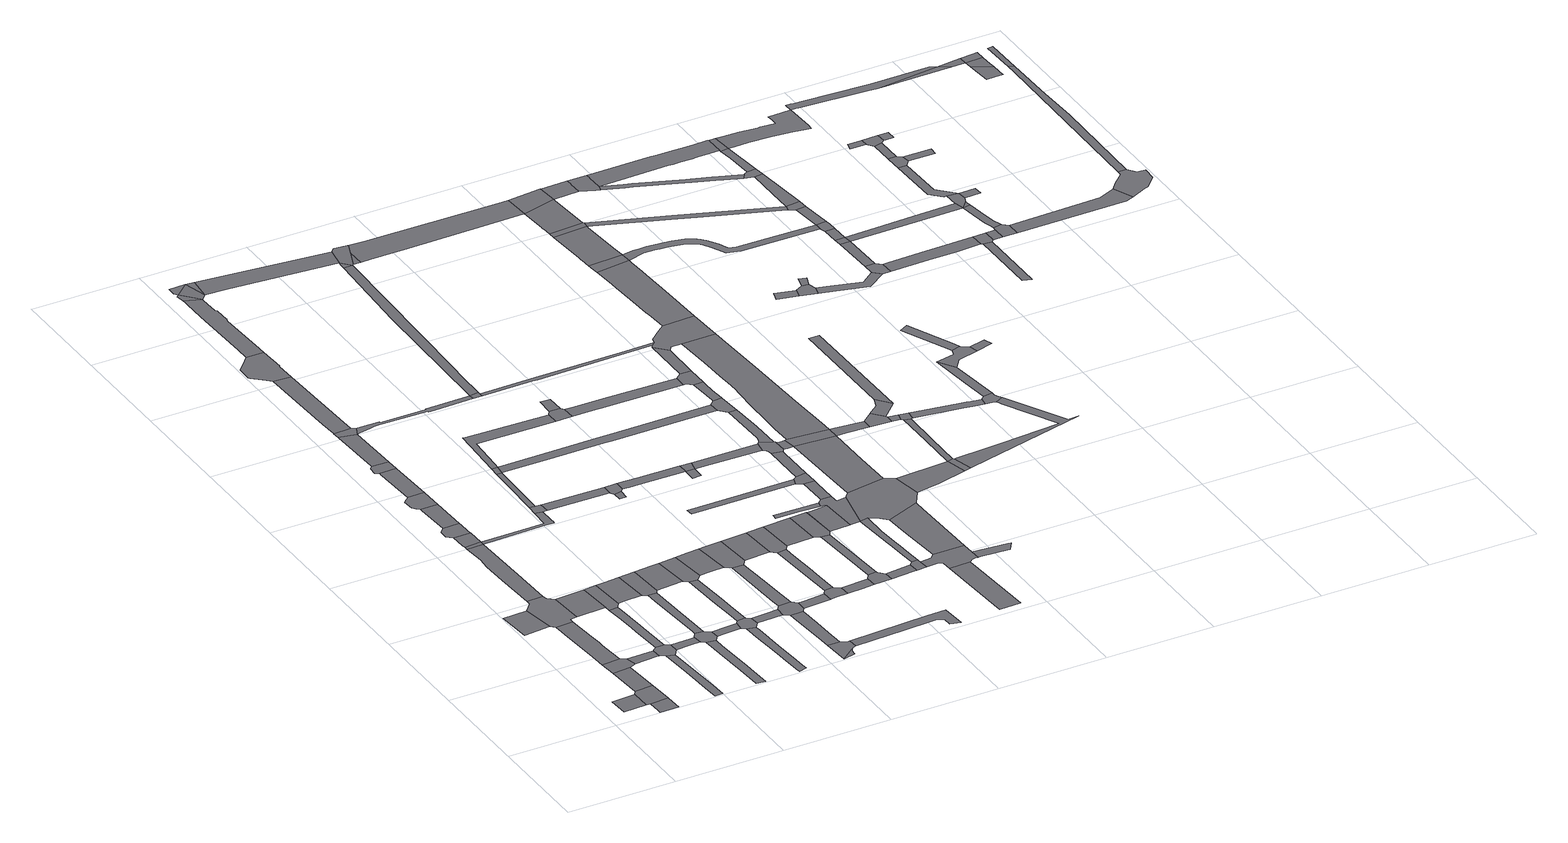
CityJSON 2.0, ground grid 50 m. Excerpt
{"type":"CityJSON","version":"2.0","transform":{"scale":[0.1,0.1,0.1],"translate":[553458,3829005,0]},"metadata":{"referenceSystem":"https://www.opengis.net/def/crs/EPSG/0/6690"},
"CityObjects":{
"road1":{"type":"Road","attributes":{"RoadStructureAttribute.sectionType":"1"},"geometry":[{"type":"MultiSurface","lod":"1","boundaries":[[[0,1,2,3]]]}]},
"road2":{"type":"Road","attributes":{"RoadStructureAttribute.sectionType":"1"},"geometry":[{"type":"MultiSurface","lod":"1","boundaries":[[[4,5,6,7,8]]]}]},
"road3":{"type":"Road","geometry":[{"type":"MultiSurface","lod":"1","boundaries":[[[9,10,11,0,3,8,7]]]}]},
"road4":{"type":"Road","attributes":{"RoadStructureAttribute.sectionType":"1"},"geometry":[{"type":"MultiSurface","lod":"1","boundaries":[[[12,13,11,10]]]}]},
"road5":{"type":"Road","attributes":{"RoadStructureAttribute.sectionType":"1"},"geometry":[{"type":"MultiSurface","lod":"1","boundaries":[[[14,15,16,17]]]}]},
"road6":{"type":"Road","geometry":[{"type":"MultiSurface","lod":"1","boundaries":[[[18,19,13,12,20,21]]]}]},
"road7":{"type":"Road","attributes":{"RoadStructureAttribute.sectionType":"1"},"geometry":[{"type":"MultiSurface","lod":"1","boundaries":[[[22,23,24,25,26,27,28,29,30,31,19,18]]]}]},
"road8":{"type":"Road","geometry":[{"type":"MultiSurface","lod":"1","boundaries":[[[32,33,34,35,14,17,27,26,36,37,38]]]}]},
"road9":{"type":"Road","attributes":{"RoadStructureAttribute.sectionType":"1"},"geometry":[{"type":"MultiSurface","lod":"1","boundaries":[[[39,21,20,40,41]]]}]},
"road10":{"type":"Road","attributes":{"RoadStructureAttribute.sectionType":"1"},"geometry":[{"type":"MultiSurface","lod":"1","boundaries":[[[42,43,44,45,46,47,48,49]]]}]},
"road11":{"type":"Road","attributes":{"RoadStructureAttribute.sectionType":"1"},"geometry":[{"type":"MultiSurface","lod":"1","boundaries":[[[50,51,52,53,54,55,34,33]]]}]},
"road12":{"type":"Road","geometry":[{"type":"MultiSurface","lod":"1","boundaries":[[[56,57,39,41,58,42,49,59,60]]]}]},
"road13":{"type":"Road","attributes":{"RoadStructureAttribute.sectionType":"1"},"geometry":[{"type":"MultiSurface","lod":"1","boundaries":[[[61,38,37,62]]]}]},
"road14":{"type":"Road","geometry":[{"type":"MultiSurface","lod":"1","boundaries":[[[63,64,65,52,51]]]}]},
"road15":{"type":"Road","attributes":{"RoadStructureAttribute.sectionType":"1"},"geometry":[{"type":"MultiSurface","lod":"1","boundaries":[[[66,67,68,69,70,71,72,73,74,57,56]]]}]},
"road16":{"type":"Road","attributes":{"RoadStructureAttribute.sectionType":"1"},"geometry":[{"type":"MultiSurface","lod":"1","boundaries":[[[75,76,77,78,79,64,63,80]]]}]},
"road17":{"type":"Road","geometry":[{"type":"MultiSurface","lod":"1","boundaries":[[[81,82,83,84,85,86,87,88,77,76,75]]]}]},
"road18":{"type":"Road","attributes":{"RoadStructureAttribute.sectionType":"1"},"geometry":[{"type":"MultiSurface","lod":"1","boundaries":[[[89,90,60,59,91,92]]]}]},
"road19":{"type":"Road","attributes":{"RoadStructureAttribute.sectionType":"1"},"geometry":[{"type":"MultiSurface","lod":"1","boundaries":[[[93,94,95,84,83]]]}]},
"road20":{"type":"Road","geometry":[{"type":"MultiSurface","lod":"1","boundaries":[[[96,61,62,71,70,97]]]}]},
"road21":{"type":"Road","geometry":[{"type":"MultiSurface","lod":"1","boundaries":[[[98,99,100,101,102,103,104,94,93]]]}]},
"road22":{"type":"Road","attributes":{"RoadStructureAttribute.sectionType":"1"},"geometry":[{"type":"MultiSurface","lod":"1","boundaries":[[[105,106,107,108,109,110,111,112,113,114]]]}]},
"road23":{"type":"Road","attributes":{"RoadStructureAttribute.sectionType":"1"},"geometry":[{"type":"MultiSurface","lod":"1","boundaries":[[[115,116,117,118,119,99,98]]]}]},
"road24":{"type":"Road","geometry":[{"type":"MultiSurface","lod":"1","boundaries":[[[120,89,92,105,114,121,122,123]]]}]},
"road25":{"type":"Road","attributes":{"RoadStructureAttribute.sectionType":"1"},"geometry":[{"type":"MultiSurface","lod":"1","boundaries":[[[124,125,96,97,126,127]]]}]},
"road26":{"type":"Road","geometry":[{"type":"MultiSurface","lod":"1","boundaries":[[[128,129,130,131,132,116,115,133]]]}]},
"road27":{"type":"Road","attributes":{"RoadStructureAttribute.sectionType":"1"},"geometry":[{"type":"MultiSurface","lod":"1","boundaries":[[[134,135,136,137,138,139,140,120,123]]]}]},
"road28":{"type":"Road","attributes":{"RoadStructureAttribute.sectionType":"1"},"geometry":[{"type":"MultiSurface","lod":"1","boundaries":[[[141,142,143,144,145,63,51,146,147,148,149,150,151,152]]]}]},
"road29":{"type":"Road","attributes":{"RoadStructureAttribute.sectionType":"1"},"geometry":[{"type":"MultiSurface","lod":"1","boundaries":[[[153,154,155,128,133,156]]]}]},
"road30":{"type":"Road","attributes":{"RoadStructureAttribute.sectionType":"1"},"geometry":[{"type":"MultiSurface","lod":"1","boundaries":[[[157,158,122,121,159,160]]]}]},
"road31":{"type":"Road","geometry":[{"type":"MultiSurface","lod":"1","boundaries":[[[161,124,127,137,136,162]]]}]},
"road32":{"type":"Road","geometry":[{"type":"MultiSurface","lod":"1","boundaries":[[[163,164,153,156,165]]]}]},
"road33":{"type":"Road","attributes":{"RoadStructureAttribute.sectionType":"1"},"geometry":[{"type":"MultiSurface","lod":"1","boundaries":[[[166,167,168,169,170,171,172,173,174,175,176,177]]]}]},
"road34":{"type":"Road","attributes":{"RoadStructureAttribute.sectionType":"1"},"geometry":[{"type":"MultiSurface","lod":"1","boundaries":[[[178,179,180,164,163,181,182]]]}]},
"road35":{"type":"Road","geometry":[{"type":"MultiSurface","lod":"1","boundaries":[[[183,184,157,160,166,177,185,186]]]}]},
"road36":{"type":"Road","attributes":{"RoadStructureAttribute.sectionType":"1"},"geometry":[{"type":"MultiSurface","lod":"1","boundaries":[[[187,188,161,162,189,190]]]}]},
"road37":{"type":"Road","geometry":[{"type":"MultiSurface","lod":"1","boundaries":[[[191,192,193,194,195,196,197,178,182,198,199,200]]]}]},
"road38":{"type":"Road","attributes":{"RoadStructureAttribute.sectionType":"1"},"geometry":[{"type":"MultiSurface","lod":"1","boundaries":[[[201,202,203,184,183,204,205,206]]]}]},
"road39":{"type":"Road","geometry":[{"type":"MultiSurface","lod":"1","boundaries":[[[207,208,209,141,152,210,211,212,213,214]]]}]},
"road40":{"type":"Road","attributes":{"RoadStructureAttribute.sectionType":"1"},"geometry":[{"type":"MultiSurface","lod":"1","boundaries":[[[215,216,217,218,207,214,219,220]]]}]},
"road41":{"type":"Road","attributes":{"RoadStructureAttribute.sectionType":"1"},"geometry":[{"type":"MultiSurface","lod":"1","boundaries":[[[221,222,186,185,223,224]]]}]},
"road42":{"type":"Road","geometry":[{"type":"MultiSurface","lod":"1","boundaries":[[[225,226,187,190,201,206,227]]]}]},
"road43":{"type":"Road","attributes":{"RoadStructureAttribute.sectionType":"1"},"geometry":[{"type":"MultiSurface","lod":"1","boundaries":[[[228,229,230,231]]]}]},
"road44":{"type":"Road","geometry":[{"type":"MultiSurface","lod":"1","boundaries":[[[232,233,234,231,230,235,236,237]]]}]},
"road45":{"type":"Road","geometry":[{"type":"MultiSurface","lod":"1","boundaries":[[[238,215,220,239]]]}]},
"road46":{"type":"Road","attributes":{"RoadStructureAttribute.sectionType":"1"},"geometry":[{"type":"MultiSurface","lod":"1","boundaries":[[[240,241,242,243,234,233,244,245,246]]]}]},
"road47":{"type":"Road","attributes":{"RoadStructureAttribute.sectionType":"1"},"geometry":[{"type":"MultiSurface","lod":"1","boundaries":[[[247,248,249,250,251,252,191,200,253,254,255,256,257,258,259,260,261]]]}]},
"road48":{"type":"Road","geometry":[{"type":"MultiSurface","lod":"1","boundaries":[[[262,221,224,240,246,263,264,265]]]}]},
"road49":{"type":"Road","attributes":{"RoadStructureAttribute.sectionType":"1"},"geometry":[{"type":"MultiSurface","lod":"1","boundaries":[[[266,267,225,227,268,269]]]}]},
"road50":{"type":"Road","attributes":{"RoadStructureAttribute.sectionType":"1"},"geometry":[{"type":"MultiSurface","lod":"1","boundaries":[[[270,212,211,271,272]]]}]},
"road51":{"type":"Road","attributes":{"RoadStructureAttribute.sectionType":"1"},"geometry":[{"type":"MultiSurface","lod":"1","boundaries":[[[273,274,275,276,277,278,165,156,279,280,281,282,283,284,285,286,287,288,289]]]}]},
"road52":{"type":"Road","geometry":[{"type":"MultiSurface","lod":"1","boundaries":[[[290,291,292,247,261]]]}]},
"road53":{"type":"Road","attributes":{"RoadStructureAttribute.sectionType":"1"},"geometry":[{"type":"MultiSurface","lod":"1","boundaries":[[[293,294,295,262,265,296,297,298]]]}]},
"road54":{"type":"Road","geometry":[{"type":"MultiSurface","lod":"1","boundaries":[[[299,300,301,290]]]}]},
"road55":{"type":"Road","attributes":{"RoadStructureAttribute.sectionType":"1"},"geometry":[{"type":"MultiSurface","lod":"1","boundaries":[[[299,290,261,302]]]}]},
"road56":{"type":"Road","attributes":{"RoadStructureAttribute.sectionType":"1"},"geometry":[{"type":"MultiSurface","lod":"1","boundaries":[[[299,302,303]]]}]},
"road57":{"type":"Road","geometry":[{"type":"MultiSurface","lod":"1","boundaries":[[[304,305,266,269,293,298,306,307]]]}]},
"road58":{"type":"Road","attributes":{"RoadStructureAttribute.sectionType":"1"},"geometry":[{"type":"MultiSurface","lod":"1","boundaries":[[[308,309,264,263,310]]]}]},
"road59":{"type":"Road","geometry":[{"type":"MultiSurface","lod":"1","boundaries":[[[311,312,313,314]]]}]},
"road60":{"type":"Road","attributes":{"RoadStructureAttribute.sectionType":"1"},"geometry":[{"type":"MultiSurface","lod":"1","boundaries":[[[315,316,317,238,239,318,319,320,321,322]]]}]},
"road61":{"type":"Road","geometry":[{"type":"MultiSurface","lod":"1","boundaries":[[[272,271,314,313,323,324]]]}]},
"road62":{"type":"Road","attributes":{"RoadStructureAttribute.sectionType":"1"},"geometry":[{"type":"MultiSurface","lod":"1","boundaries":[[[325,326,327,328,329,330,331,332,333,334,237,236]]]}]},
"road63":{"type":"Road","geometry":[{"type":"MultiSurface","lod":"1","boundaries":[[[335,336,308,310,337,338,339]]]}]},
"road64":{"type":"Road","attributes":{"RoadStructureAttribute.sectionType":"1"},"geometry":[{"type":"MultiSurface","lod":"1","boundaries":[[[340,341,304,307,342]]]}]},
"road65":{"type":"Road","attributes":{"RoadStructureAttribute.sectionType":"1"},"geometry":[{"type":"MultiSurface","lod":"1","boundaries":[[[343,344,345,346,347,348,349,336,335]]]}]},
"road66":{"type":"Road","geometry":[{"type":"MultiSurface","lod":"1","boundaries":[[[350,289,288,351,352]]]}]},
"road67":{"type":"Road","geometry":[{"type":"MultiSurface","lod":"1","boundaries":[[[353,354,340,342,347,346,355]]]}]},
"road68":{"type":"Road","attributes":{"RoadStructureAttribute.sectionType":"1"},"geometry":[{"type":"MultiSurface","lod":"1","boundaries":[[[356,357,339,338,358,359]]]}]},
"road69":{"type":"Road","attributes":{"RoadStructureAttribute.sectionType":"1"},"geometry":[{"type":"MultiSurface","lod":"1","boundaries":[[[360,361,324,323,362,363,364,365]]]}]},
"road70":{"type":"Road","attributes":{"RoadStructureAttribute.sectionType":"1"},"geometry":[{"type":"MultiSurface","lod":"1","boundaries":[[[303,302,366,367,368,369]]]}]},
"road71":{"type":"Road","attributes":{"RoadStructureAttribute.sectionType":"1"},"geometry":[{"type":"MultiSurface","lod":"1","boundaries":[[[370,353,355,371]]]}]},
"road72":{"type":"Road","geometry":[{"type":"MultiSurface","lod":"1","boundaries":[[[372,373,374,356,359,375,376]]]}]},
"road73":{"type":"Road","attributes":{"RoadStructureAttribute.sectionType":"1"},"geometry":[{"type":"MultiSurface","lod":"1","boundaries":[[[377,378,379,380,381,239,220,382,383,384,385,386,387,388]]]}]},
"road74":{"type":"Road","geometry":[{"type":"MultiSurface","lod":"1","boundaries":[[[389,322,321,390,391,392]]]}]},
"road75":{"type":"Road","geometry":[{"type":"MultiSurface","lod":"1","boundaries":[[[393,394,389,392]]]}]},
"road76":{"type":"Road","attributes":{"RoadStructureAttribute.sectionType":"1"},"geometry":[{"type":"MultiSurface","lod":"1","boundaries":[[[395,396,397,398,374,373,399,400,401]]]}]},
"road77":{"type":"Road","attributes":{"RoadStructureAttribute.sectionType":"1"},"geometry":[{"type":"MultiSurface","lod":"1","boundaries":[[[402,403,404,289,350,405,406,407]]]}]},
"road78":{"type":"Road","geometry":[{"type":"MultiSurface","lod":"1","boundaries":[[[408,409,410,364]]]}]},
"road79":{"type":"Road","attributes":{"RoadStructureAttribute.sectionType":"1"},"geometry":[{"type":"MultiSurface","lod":"1","boundaries":[[[411,412,413,414,415]]]}]},
"road80":{"type":"Road","geometry":[{"type":"MultiSurface","lod":"1","boundaries":[[[365,364,410,416]]]}]},
"road81":{"type":"Road","attributes":{"RoadStructureAttribute.sectionType":"1"},"geometry":[{"type":"MultiSurface","lod":"1","boundaries":[[[417,418,419,376,375,420,421,422]]]}]},
"road82":{"type":"Road","geometry":[{"type":"MultiSurface","lod":"1","boundaries":[[[423,370,371,395,401,424]]]}]},
"road83":{"type":"Road","attributes":{"RoadStructureAttribute.sectionType":"1"},"geometry":[{"type":"MultiSurface","lod":"1","boundaries":[[[425,423,424]]]}]},
"road84":{"type":"Road","attributes":{"RoadStructureAttribute.sectionType":"1"},"geometry":[{"type":"MultiSurface","lod":"1","boundaries":[[[426,427,428,429,430]]]}]},
"road85":{"type":"Road","geometry":[{"type":"MultiSurface","lod":"1","boundaries":[[[431,432,433,418,417,422,434,435,436]]]}]},
"road86":{"type":"Road","attributes":{"RoadStructureAttribute.sectionType":"1"},"geometry":[{"type":"MultiSurface","lod":"1","boundaries":[[[437,438,439,425,424,440]]]}]},
"road87":{"type":"Road","attributes":{"RoadStructureAttribute.sectionType":"1"},"geometry":[{"type":"MultiSurface","lod":"1","boundaries":[[[441,442,443,444,445,446,447,448,449,450,451,432,431]]]}]},
"road88":{"type":"Road","attributes":{"RoadStructureAttribute.sectionType":"1"},"geometry":[{"type":"MultiSurface","lod":"1","boundaries":[[[368,452,402,407]]]}]},
"road89":{"type":"Road","attributes":{"RoadStructureAttribute.sectionType":"1"},"geometry":[{"type":"MultiSurface","lod":"1","boundaries":[[[416,410,453,454,455,456]]]}]},
"road90":{"type":"Road","attributes":{"function":"3","RoadStructureAttribute.sectionType":"1"},"geometry":[{"type":"MultiSurface","lod":"1","boundaries":[[[457,458,459,460]]]}]},
"road91":{"type":"Road","geometry":[{"type":"MultiSurface","lod":"1","boundaries":[[[461,462,463,464,465,430,429,466,437,440,467,447,468]]]}]},
"road92":{"type":"Road","attributes":{"RoadStructureAttribute.sectionType":"1"},"geometry":[{"type":"MultiSurface","lod":"1","boundaries":[[[469,470,352,351,471,472,473,474,475,476]]]}]},
"road93":{"type":"Road","geometry":[{"type":"MultiSurface","lod":"1","boundaries":[[[477,478,479,369,368,407,480,481,482]]]}]},
"road94":{"type":"Road","attributes":{"RoadStructureAttribute.sectionType":"1"},"geometry":[{"type":"MultiSurface","lod":"1","boundaries":[[[483,484,485,391,390,486,487,488,489,490]]]}]},
"road95":{"type":"Road","attributes":{"RoadStructureAttribute.sectionType":"1"},"geometry":[{"type":"MultiSurface","lod":"1","boundaries":[[[481,480,491]]]}]},
"road96":{"type":"Road","geometry":[{"type":"MultiSurface","lod":"1","boundaries":[[[492,493,494,436,435,434,495,496,460,459,497,498,499,500]]]}]},
"road97":{"type":"Road","attributes":{"RoadStructureAttribute.sectionType":"1"},"geometry":[{"type":"MultiSurface","lod":"1","boundaries":[[[501,502,503,504,464,463]]]}]},
"road98":{"type":"Road","attributes":{"RoadStructureAttribute.sectionType":"1"},"geometry":[{"type":"MultiSurface","lod":"1","boundaries":[[[477,482,505,506,507]]]}]},
"road99":{"type":"Road","geometry":[{"type":"MultiSurface","lod":"1","boundaries":[[[508,509,510,415,414,503,502]]]}]},
"road100":{"type":"Road","attributes":{"RoadStructureAttribute.sectionType":"1"},"geometry":[{"type":"MultiSurface","lod":"1","boundaries":[[[511,512,510,509,513,514,515]]]}]},
"road101":{"type":"Road","attributes":{"function":"3","RoadStructureAttribute.sectionType":"1"},"geometry":[{"type":"MultiSurface","lod":"1","boundaries":[[[516,517,518,519,520,493,492]]]}]},
"road102":{"type":"Road","geometry":[{"type":"MultiSurface","lod":"1","boundaries":[[[521,456,455,522,523,511,515,524,525,526,527,528]]]}]},
"road103":{"type":"Road","geometry":[{"type":"MultiSurface","lod":"1","boundaries":[[[529,530,531,468,447,446,532,533,518,517,534,535]]]}]},
"road104":{"type":"Road","attributes":{"RoadStructureAttribute.sectionType":"1"},"geometry":[{"type":"MultiSurface","lod":"1","boundaries":[[[536,537,538,539,540,541,521,528]]]}]},
"road105":{"type":"Road","attributes":{"RoadStructureAttribute.sectionType":"1"},"geometry":[{"type":"MultiSurface","lod":"1","boundaries":[[[542,543,544,526,525,545,546,547,548]]]}]},
"road106":{"type":"Road","attributes":{"RoadStructureAttribute.sectionType":"1"},"geometry":[{"type":"MultiSurface","lod":"1","boundaries":[[[549,550,551,552,553,500,499]]]}]},
"road107":{"type":"Road","geometry":[{"type":"MultiSurface","lod":"1","boundaries":[[[554,555,388,387,539,538]]]}]},
"road108":{"type":"Road","attributes":{"RoadStructureAttribute.sectionType":"1"},"geometry":[{"type":"MultiSurface","lod":"1","boundaries":[[[547,556,530,529,557,558]]]}]},
"road109":{"type":"Road","attributes":{"RoadStructureAttribute.sectionType":"1"},"geometry":[{"type":"MultiSurface","lod":"1","boundaries":[[[559,560,561,555,554,562,563,564,565,566]]]}]},
"road110":{"type":"Road","geometry":[{"type":"MultiSurface","lod":"1","boundaries":[[[567,490,489,568,559,566,569]]]}]},
"road111":{"type":"Road","geometry":[{"type":"MultiSurface","lod":"1","boundaries":[[[570,548,547,558,571]]]}]},
"road112":{"type":"Road","attributes":{"RoadStructureAttribute.sectionType":"1"},"geometry":[{"type":"MultiSurface","lod":"1","boundaries":[[[572,567,569,573]]]}]},
"road113":{"type":"Road","attributes":{"RoadStructureAttribute.sectionType":"1"},"geometry":[{"type":"MultiSurface","lod":"1","boundaries":[[[574,575,482,481,491,576,577,578,579,580,581,582]]]}]},
"road114":{"type":"Road","attributes":{"function":"3","RoadStructureAttribute.sectionType":"1"},"geometry":[{"type":"MultiSurface","lod":"1","boundaries":[[[583,584,535,534,585,586,587]]]}]},
"road115":{"type":"Road","attributes":{"RoadStructureAttribute.sectionType":"1"},"geometry":[{"type":"MultiSurface","lod":"1","boundaries":[[[588,589,590,591,592,593,594,595,596,597,598,599,600,601,602,603,570,571]]]}]},
"road116":{"type":"Road","attributes":{"RoadStructureAttribute.sectionType":"1"},"geometry":[{"type":"MultiSurface","lod":"1","boundaries":[[[604,571,558,605,606,607]]]}]},
"road117":{"type":"Road","geometry":[{"type":"MultiSurface","lod":"1","boundaries":[[[608,609,610,611,612,476,475,572,573,613,593,592]]]}]},
"road118":{"type":"Road","geometry":[{"type":"MultiSurface","lod":"1","boundaries":[[[614,583,587,615,616]]]}]},
"road119":{"type":"Road","geometry":[{"type":"MultiSurface","lod":"1","boundaries":[[[617,607,606,618,619,620]]]}]},
"road120":{"type":"Road","geometry":[{"type":"MultiSurface","lod":"1","boundaries":[[[621,622,583,614,623,624]]]}]},
"road121":{"type":"Road","attributes":{"RoadStructureAttribute.sectionType":"1"},"geometry":[{"type":"MultiSurface","lod":"1","boundaries":[[[625,626,627,628,629,630,631,632,633,634,635,609,608]]]}]},
"road122":{"type":"Road","attributes":{"RoadStructureAttribute.sectionType":"1"},"geometry":[{"type":"MultiSurface","lod":"1","boundaries":[[[636,637,619,618,638,639]]]}]},
"road123":{"type":"Road","attributes":{"RoadStructureAttribute.sectionType":"1"},"geometry":[{"type":"MultiSurface","lod":"1","boundaries":[[[640,641,642,617,620,643,644]]]}]},
"road124":{"type":"Road","geometry":[{"type":"MultiSurface","lod":"1","boundaries":[[[639,638,621,624,645,646]]]}]},
"road125":{"type":"Road","geometry":[{"type":"MultiSurface","lod":"1","boundaries":[[[647,648,649,630,629]]]}]},
"road126":{"type":"Road","attributes":{"RoadStructureAttribute.sectionType":"1"},"geometry":[{"type":"MultiSurface","lod":"1","boundaries":[[[650,651,652,653,654,655,656,657,658,659,660,648,647]]]}]},
"road127":{"type":"Road","geometry":[{"type":"MultiSurface","lod":"1","boundaries":[[[661,662,655,654,663]]]}]},
"road128":{"type":"Road","attributes":{"RoadStructureAttribute.sectionType":"1"},"geometry":[{"type":"MultiSurface","lod":"1","boundaries":[[[664,665,640,644]]]}]},
"road129":{"type":"Road","attributes":{"RoadStructureAttribute.sectionType":"1"},"geometry":[{"type":"MultiSurface","lod":"1","boundaries":[[[666,667,581,668,669,670,671,662,661]]]}]},
"road130":{"type":"Road","geometry":[{"type":"MultiSurface","lod":"1","boundaries":[[[672,582,581,667]]]}]},
"road131":{"type":"Road","attributes":{"RoadStructureAttribute.sectionType":"1"},"geometry":[{"type":"MultiSurface","lod":"1","boundaries":[[[673,674,675,646,645,676,677,678,679,680]]]}]},
"road132":{"type":"Road","attributes":{"RoadStructureAttribute.sectionType":"1"},"geometry":[{"type":"MultiSurface","lod":"1","boundaries":[[[681,682,683,684,685,686,687,688,689,690,691,692,616,615]]]}]},
"road133":{"type":"Road","attributes":{"RoadStructureAttribute.sectionType":"1"},"geometry":[{"type":"MultiSurface","lod":"1","boundaries":[[[693,672,667,694,695,696,697]]]}]},
"road134":{"type":"Road","attributes":{"RoadStructureAttribute.sectionType":"1"},"geometry":[{"type":"MultiSurface","lod":"1","boundaries":[[[698,699,700,701]]]}]},
"road135":{"type":"Road","geometry":[{"type":"MultiSurface","lod":"1","boundaries":[[[702,703,704,705,680,679,706,707,686,685]]]}]},
"road136":{"type":"Road","geometry":[{"type":"MultiSurface","lod":"1","boundaries":[[[697,696,695,694,708,709,710,711,712,713,714]]]}]},
"road137":{"type":"Road","attributes":{"RoadStructureAttribute.sectionType":"1"},"geometry":[{"type":"MultiSurface","lod":"1","boundaries":[[[715,716,705,704,717,718]]]}]},
"road138":{"type":"Road","geometry":[{"type":"MultiSurface","lod":"1","boundaries":[[[719,701,700,720,721,722]]]}]},
"road139":{"type":"Road","attributes":{"RoadStructureAttribute.sectionType":"1"},"geometry":[{"type":"MultiSurface","lod":"1","boundaries":[[[723,724,725,726,727,728,729,730,731,732,733,734,735,736,647,629,737,738,739,740,741,742,743,744,745,746,747,748,749,750]]]}]},
"road140":{"type":"Road","geometry":[{"type":"MultiSurface","lod":"1","boundaries":[[[751,752,719,722]]]}]},
"road141":{"type":"Road","geometry":[{"type":"MultiSurface","lod":"1","boundaries":[[[753,754,755,715,718,756,757,758,759]]]}]},
"road142":{"type":"Road","attributes":{"RoadStructureAttribute.sectionType":"1"},"geometry":[{"type":"MultiSurface","lod":"1","boundaries":[[[760,761,762,663,654,763,764,765,766,767]]]}]},
"road143":{"type":"Road","attributes":{"RoadStructureAttribute.sectionType":"1"},"geometry":[{"type":"MultiSurface","lod":"1","boundaries":[[[768,769,770,754,753]]]}]},
"road144":{"type":"Road","attributes":{"RoadStructureAttribute.sectionType":"1"},"geometry":[{"type":"MultiSurface","lod":"1","boundaries":[[[771,772,721,720,773,774,775,776,777]]]}]},
"road145":{"type":"Road","geometry":[{"type":"MultiSurface","lod":"1","boundaries":[[[778,779,759,758]]]}]},
"road146":{"type":"Road","attributes":{"RoadStructureAttribute.sectionType":"1"},"geometry":[{"type":"MultiSurface","lod":"1","boundaries":[[[780,781,782,783,784,785,786,711,710,787,788,789,790,791,792,793,794]]]}]},
"road147":{"type":"Road","attributes":{"RoadStructureAttribute.sectionType":"1"},"geometry":[{"type":"MultiSurface","lod":"1","boundaries":[[[795,796,797,798,799,800,714,713,712,711,801,802,803,804,805,806,807,808,809,810,811]]]}]},
"road148":{"type":"Road","geometry":[{"type":"MultiSurface","lod":"1","boundaries":[[[812,813,777,776,814,815]]]}]},
"road149":{"type":"Road","attributes":{"RoadStructureAttribute.sectionType":"1"},"geometry":[{"type":"MultiSurface","lod":"1","boundaries":[[[816,817,813,812]]]}]},
"road150":{"type":"Road","geometry":[{"type":"MultiSurface","lod":"1","boundaries":[[[818,819,817,816]]]}]},
"road151":{"type":"Road","attributes":{"RoadStructureAttribute.sectionType":"1"},"geometry":[{"type":"MultiSurface","lod":"1","boundaries":[[[820,819,818,821]]]}]},
"road152":{"type":"Road","geometry":[{"type":"MultiSurface","lod":"1","boundaries":[[[822,823,750,749,820,821]]]}]},
"road153":{"type":"Road","attributes":{"RoadStructureAttribute.sectionType":"1"},"geometry":[{"type":"MultiSurface","lod":"1","boundaries":[[[824,825,750,823]]]}]},
"road154":{"type":"Road","geometry":[{"type":"MultiSurface","lod":"1","boundaries":[[[826,767,766,827,825,824]]]}]},
"road155":{"type":"Road","attributes":{"RoadStructureAttribute.sectionType":"1"},"geometry":[{"type":"MultiSurface","lod":"1","boundaries":[[[828,829,830,767,826]]]}]},
"road156":{"type":"Road","geometry":[{"type":"MultiSurface","lod":"1","boundaries":[[[831,832,833,794,793,834,829,828]]]}]},
"road157":{"type":"Road","attributes":{"RoadStructureAttribute.sectionType":"1"},"geometry":[{"type":"MultiSurface","lod":"1","boundaries":[[[835,836,837,832,831]]]}]},
"road158":{"type":"Road","attributes":{"RoadStructureAttribute.sectionType":"1"},"geometry":[{"type":"MultiSurface","lod":"1","boundaries":[[[838,839,840,815,814,841,842,843]]]}]},
"road159":{"type":"Road","geometry":[{"type":"MultiSurface","lod":"1","boundaries":[[[811,810,844,836,835,845]]]}]},
"road160":{"type":"Road","attributes":{"RoadStructureAttribute.sectionType":"1"},"geometry":[{"type":"MultiSurface","lod":"1","boundaries":[[[846,847,848,818,816,849,850,851]]]}]},
"road161":{"type":"Road","attributes":{"RoadStructureAttribute.sectionType":"1"},"geometry":[{"type":"MultiSurface","lod":"1","boundaries":[[[852,853,854,855]]]}]},
"road162":{"type":"Road","attributes":{"RoadStructureAttribute.sectionType":"1"},"geometry":[{"type":"MultiSurface","lod":"1","boundaries":[[[856,857,858,859,860,861,862,863,864,865,866,867,868,869,870,871,872,873,845,835]]]}]},
"road163":{"type":"Road","geometry":[{"type":"MultiSurface","lod":"1","boundaries":[[[874,838,843,852,855,875]]]}]},
"road164":{"type":"Road","attributes":{"RoadStructureAttribute.sectionType":"1"},"geometry":[{"type":"MultiSurface","lod":"1","boundaries":[[[876,874,875,877]]]}]},
"road165":{"type":"Road","geometry":[{"type":"MultiSurface","lod":"1","boundaries":[[[878,879,876,877,880,881]]]}]},
"road166":{"type":"Road","attributes":{"RoadStructureAttribute.sectionType":"1"},"geometry":[{"type":"MultiSurface","lod":"1","boundaries":[[[882,883,884,885,851,886,887,888,889,879,878]]]}]},
"road167":{"type":"Road","geometry":[{"type":"MultiSurface","lod":"1","boundaries":[[[890,851,885]]]}]},
"road168":{"type":"Road","geometry":[{"type":"MultiSurface","lod":"1","boundaries":[[[891,846,851,890,892,893]]]}]},
"road169":{"type":"Road","attributes":{"RoadStructureAttribute.sectionType":"1"},"geometry":[{"type":"MultiSurface","lod":"1","boundaries":[[[894,895,896,897]]]}]},
"road170":{"type":"Road","attributes":{"RoadStructureAttribute.sectionType":"1"},"geometry":[{"type":"MultiSurface","lod":"1","boundaries":[[[898,899,900,901,902,891,893]]]}]},
"road171":{"type":"Road","geometry":[{"type":"MultiSurface","lod":"1","boundaries":[[[903,904,905,900,899,906,907]]]}]},
"road172":{"type":"Road","geometry":[{"type":"MultiSurface","lod":"1","boundaries":[[[908,909,910,904,903]]]}]},
"road173":{"type":"Road","geometry":[{"type":"MultiSurface","lod":"1","boundaries":[[[911,912,893,892]]]}]},
"road174":{"type":"Road","geometry":[{"type":"MultiSurface","lod":"1","boundaries":[[[913,894,897,910,909,914]]]}]},
"road175":{"type":"Road","geometry":[{"type":"MultiSurface","lod":"1","boundaries":[[[915,916,907,906]]]}]},
"road176":{"type":"Road","geometry":[{"type":"MultiSurface","lod":"1","boundaries":[[[917,918,919,920,913,914]]]}]},
"road177":{"type":"Road","attributes":{"RoadStructureAttribute.sectionType":"1"},"geometry":[{"type":"MultiSurface","lod":"1","boundaries":[[[921,922,881,880,923,924]]]}]},
"road178":{"type":"Road","attributes":{"RoadStructureAttribute.sectionType":"1"},"geometry":[{"type":"MultiSurface","lod":"1","boundaries":[[[925,926,927,928,929,930,865,931,932,933,934,935,936,937,938]]]}]},
"road179":{"type":"Road","attributes":{"RoadStructureAttribute.sectionType":"1"},"geometry":[{"type":"MultiSurface","lod":"1","boundaries":[[[936,935,934,939]]]}]},
"road180":{"type":"Road","geometry":[{"type":"MultiSurface","lod":"1","boundaries":[[[940,941,942,921,924,943,944,945,946,947,948]]]}]},
"road181":{"type":"Road","attributes":{"RoadStructureAttribute.sectionType":"1"},"geometry":[{"type":"MultiSurface","lod":"1","boundaries":[[[949,950,936,939,951]]]}]},
"road182":{"type":"Road","attributes":{"RoadStructureAttribute.sectionType":"1"},"geometry":[{"type":"MultiSurface","lod":"1","boundaries":[[[952,953,954,940,948,955,956,957,958]]]}]},
"road183":{"type":"Road","geometry":[{"type":"MultiSurface","lod":"1","boundaries":[[[959,960,961,962,963,964,965]]]}]},
"road184":{"type":"Road","geometry":[{"type":"MultiSurface","lod":"1","boundaries":[[[966,967,968,969,959,965]]]}]},
"road185":{"type":"Road","geometry":[{"type":"MultiSurface","lod":"1","boundaries":[[[970,971,949,951,969,968]]]}]},
"road186":{"type":"Road","attributes":{"RoadStructureAttribute.sectionType":"1"},"geometry":[{"type":"MultiSurface","lod":"1","boundaries":[[[972,973,952,958]]]}]}
},
"vertices":[
[184,174,0],[77,169,0],[82,76,0],[186,79,0],
[208,21,0],[208,2,0],[295,3,0],[290,85,0],[207,80,0],
[285,164,0],[283,200,0],[198,194,0],
[272,368,0],[188,362,0],
[118,961,0],[6,953,0],[18,797,0],[140,809,0],
[266,448,0],[182,442,0],[302,383,0],[291,433,0],
[259,542,0],[256,581,0],[255,601,0],[251,658,0],[241,795,0],[160,789,0],[167,684,0],[174,574,0],[177,533,0],[178,514,0],
[235,1008,0],[230,1027,0],[155,1024,0],[155,1001,0],[240,817,0],[273,819,0],[262,983,0],
[416,437,0],[407,391,0],[419,392,0],
[444,377,0],[453,224,0],[462,60,0],[465,5,0],[503,10,0],[496,104,0],[485,273,0],[479,367,0],
[224,1228,0],[215,1502,0],[141,1499,0],[147,1399,0],[142,1339,0],[147,1218,0],
[478,457,0],[438,457,0],[434,387,0],[501,397,0],[501,442,0],
[400,993,0],[412,829,0],
[216,1522,0],[140,1515,0],[140,1509,0],
[474,514,0],[468,615,0],[466,637,0],[457,776,0],[455,804,0],[414,801,0],[419,729,0],[426,635,0],[428,601,0],
[214,1604,0],[199,1604,0],[135,1602,0],[138,1532,0],[139,1520,0],[217,1523,0],
[213,1625,0],[211,1682,0],[211,1693,0],[134,1691,0],[129,1686,0],[110,1665,0],[110,1627,0],[135,1603,0],
[613,448,0],[601,448,0],[571,403,0],[616,406,0],
[206,1865,0],[126,1862,0],[126,1851,0],
[460,998,0],[472,832,0],
[202,1972,0],[124,1970,0],[123,1969,0],[111,1957,0],[95,1942,0],[99,1892,0],[112,1877,0],
[636,389,0],[643,291,0],[653,130,0],[660,16,0],[660,12,0],[700,7,0],[698,52,0],[691,172,0],[681,340,0],[679,384,0],
[195,2193,0],[116,2190,0],[116,2183,0],[116,2180,0],[116,2170,0],
[631,476,0],[699,412,0],[696,454,0],[668,474,0],
[572,1007,0],[504,1001,0],[504,834,0],[587,841,0],
[114,2254,0],[109,2249,0],[102,2241,0],[101,2240,0],[99,2203,0],[193,2252,0],
[664,543,0],[658,649,0],[647,826,0],[607,826,0],[611,773,0],[619,646,0],[630,491,0],
[516,1610,0],[516,1608,0],[513,1525,0],[370,1523,0],[233,1522,0],[228,1502,0],[244,1502,0],[513,1509,0],[550,1510,0],[550,1516,0],[550,1545,0],[550,1608,0],
[105,2518,0],[105,2516,0],[114,2259,0],[185,2502,0],
[816,460,0],[774,458,0],[739,414,0],[811,418,0],
[648,1014,0],[659,846,0],
[184,2557,0],[104,2553,0],[205,2547,0],
[831,403,0],[836,330,0],[845,194,0],[852,87,0],[857,19,0],[858,8,0],[895,19,0],[893,48,0],[889,119,0],[882,230,0],[873,371,0],[871,396,0],
[88,3031,0],[101,2640,0],[104,2555,0],[181,2642,0],[169,3027,0],
[868,481,0],[828,476,0],[891,424,0],[886,466,0],
[768,1025,0],[738,1023,0],[782,855,0],[784,855,0],
[82,3249,0],[63,3228,0],[17,3178,0],[13,3174,0],[11,3104,0],[17,3098,0],[68,3050,0],[165,3123,0],[167,3123,0],[163,3248,0],
[804,838,0],[816,659,0],[825,523,0],[862,570,0],[856,662,0],[844,836,0],
[519,1662,0],[519,1660,0],[519,1658,0],[570,1607,0],[572,1607,0],[570,1658,0],[553,1660,0],[546,1660,0],
[529,1956,0],[529,1940,0],[527,1857,0],[526,1842,0],[551,1854,0],[553,1955,0],
[1015,475,0],[966,472,0],[923,425,0],[1013,430,0],
[848,1034,0],[822,1031,0],[867,863,0],
[1122,21,0],[1122,44,0],[1130,59,0],[1065,6,0],
[1139,116,0],[1114,133,0],[1057,130,0],[1139,66,0],[1154,71,0],[1152,117,0],
[532,2000,0],[560,2000,0],
[1039,410,0],[1040,382,0],[1049,257,0],[1054,176,0],[1109,220,0],[1104,305,0],[1099,411,0],
[73,3759,0],[73,3746,0],[73,3721,0],[75,3616,0],[77,3548,0],[81,3315,0],[161,3317,0],[153,3536,0],[157,3549,0],[158,3551,0],[158,3552,0],[155,3623,0],[149,3634,0],[146,3724,0],[147,3731,0],
[1033,500,0],[1113,433,0],[1113,481,0],[1090,501,0],
[965,1046,0],[907,1040,0],[922,866,0],[984,870,0],
[578,1658,0],[862,1606,0],[862,1655,0],
[721,2546,0],[525,2544,0],[523,2537,0],[313,2537,0],[310,2545,0],[228,2547,0],[199,2506,0],[218,2512,0],[253,2517,0],[275,2525,0],[303,2525,0],[313,2525,0],[523,2522,0],[525,2516,0],[550,2516,0],[733,2519,0],[732,2546,0],
[78,3810,0],[66,3800,0],[73,3760,0],
[1012,850,0],[1022,674,0],[1030,542,0],[1083,600,0],[1077,678,0],[1064,848,0],
[142,3867,0],[65,3865,0],[65,3825,0],
[171,3758,0],
[181,3863,0],
[1071,1055,0],[999,1050,0],[1078,869,0],[1084,878,0],
[1240,490,0],[1145,483,0],[1243,442,0],
[872,1543,0],[905,1546,0],[907,1594,0],[872,1583,0],
[558,2268,0],[552,2268,0],[546,2269,0],[562,2031,0],[562,2033,0],[571,2203,0],[940,2202,0],[940,2260,0],
[919,1606,0],[920,1655,0],
[1390,84,0],[1509,91,0],[1544,93,0],[1572,76,0],[1572,38,0],[1620,26,0],[1617,49,0],[1611,143,0],[1526,139,0],[1416,132,0],
[1295,518,0],[1255,512,0],[1266,444,0],[1326,448,0],[1323,498,0],
[1194,1064,0],[1086,1056,0],[1206,887,0],
[1289,621,0],[1285,693,0],[1277,816,0],[1274,872,0],[1229,862,0],[1242,690,0],[1250,584,0],
[775,2552,0],[775,2519,0],[775,2540,0],
[1277,1069,0],[1215,1065,0],[1289,893,0],
[1450,507,0],[1329,498,0],[1400,453,0],[1453,456,0],
[1016,1654,0],[962,1655,0],[951,1606,0],[997,1605,0],[1212,1602,0],[1212,1652,0],
[278,3754,0],[563,3730,0],[771,3714,0],[787,3804,0],
[1405,1078,0],[1416,901,0],
[1510,532,0],[1509,540,0],[1467,534,0],[1538,462,0],[1535,508,0],
[1514,2010,0],[1066,2005,0],[1041,2005,0],[857,2003,0],[563,2000,0],[565,1955,0],[760,1956,0],[1030,1957,0],[1068,1957,0],[1403,1958,0],[1556,1959,0],[1553,2010,0],
[954,2283,0],[1016,2202,0],[1016,2266,0],[1004,2281,0],
[1004,2363,0],[957,2364,0],
[1444,887,0],[1446,860,0],[1456,705,0],[1462,613,0],[1501,647,0],[1497,708,0],[1484,884,0],
[767,3669,0],[746,3222,0],[732,2562,0],[776,2689,0],[780,2768,0],[808,3668,0],
[1210,1542,0],[1252,1545,0],[1254,1602,0],
[1069,1333,0],[1071,1314,0],[1072,1299,0],[1555,1302,0],[1564,1334,0],
[1264,1652,0],
[1658,477,0],[1655,519,0],[1620,516,0],[1594,466,0],[1641,469,0],[1658,470,0],
[1485,1083,0],[1496,907,0],
[1486,1083,0],
[1357,1129,0],[1355,1105,0],[1468,1103,0],[1558,1100,0],[1565,1126,0],
[1701,541,0],[1672,539,0],[1660,525,0],[1706,473,0],[1704,501,0],[1702,522,0],
[1583,1091,0],[1553,1088,0],[1498,1084,0],[1594,913,0],
[1695,624,0],[1693,651,0],[1690,684,0],[1688,713,0],[1681,810,0],[1683,926,0],[1643,916,0],[1659,713,0],[1663,663,0],[1667,603,0],[1671,556,0],
[769,3697,0],
[1328,1601,0],[1555,1596,0],[1565,1597,0],[1572,1649,0],
[1805,40,0],[1905,44,0],[1880,422,0],[1783,417,0],
[1637,1105,0],[1636,1122,0],[1636,1146,0],[1585,1145,0],[1575,1135,0],[1583,1099,0],[1607,914,0],[1683,1110,0],
[1435,2546,0],[1032,2542,0],[1011,2522,0],[1033,2522,0],[1421,2530,0],[1561,2532,0],[1570,2532,0],[1590,2548,0],
[808,3823,0],[803,3819,0],[789,3805,0],[815,3675,0],[849,3761,0],[869,3813,0],
[1483,2258,0],[1197,2263,0],[1052,2266,0],[1056,2202,0],[1113,2202,0],[1146,2202,0],[1532,2201,0],[1532,2256,0],
[850,3675,0],
[1922,549,0],[1777,545,0],[1757,527,0],[1765,477,0],[1780,463,0],[1897,435,0],[1913,439,0],[1926,439,0],[1923,488,0],
[1634,1263,0],[1634,1284,0],[1584,1283,0],[1585,1158,0],
[870,3814,0],[869,3815,0],[869,3817,0],
[1634,1330,0],[1633,1357,0],[1584,1348,0],
[1585,1558,0],[1584,1396,0],[1631,1530,0],[1633,1543,0],[1635,1549,0],
[1913,879,0],[1912,933,0],[1753,869,0],[1759,782,0],[1762,745,0],
[1582,1659,0],[1575,1590,0],[1582,1579,0],[1638,1553,0],[1643,1559,0],[1643,1624,0],[1641,1627,0],[1638,1632,0],
[1886,1165,0],[1706,1136,0],[1687,1115,0],[1706,912,0],[1715,907,0],[1955,1003,0],[1932,1140,0],
[1635,1771,0],[1629,1905,0],[1627,1925,0],[1589,1922,0],[1593,1691,0],[1588,1669,0],
[1663,1619,0],[1659,1619,0],[1648,1622,0],[1651,1561,0],[1663,1561,0],[1691,1561,0],[1681,1619,0],
[1939,440,0],[2068,431,0],[2071,430,0],[2098,473,0],[2086,474,0],
[1619,2036,0],[1578,2033,0],
[1699,1332,0],[1884,1340,0],[1882,1551,0],
[1568,2180,0],[1575,2080,0],[1577,2039,0],[1617,2057,0],[1616,2078,0],[1615,2084,0],[1613,2156,0],[1614,2180,0],
[1563,2282,0],[1548,2201,0],[1614,2281,0],
[1693,1622,0],[1881,1607,0],
[1563,2519,0],[1616,2464,0],
[1561,3808,0],[941,3812,0],[894,3676,0],[950,3676,0],[1071,3678,0],[1402,3682,0],[1613,3685,0],[1616,3685,0],[1609,3809,0],
[2181,1155,0],[1933,1139,0],[2068,1023,0],[2080,1025,0],[2205,1057,0],
[1879,1643,0],[1869,1869,0],[1855,2180,0],[1847,2366,0],[1841,2486,0],[1682,2483,0],[1691,2314,0],[1696,2163,0],[1698,2125,0],[1699,2098,0],[1700,2065,0],[1698,2036,0],[1697,1999,0],[1694,1948,0],[1691,1777,0],[1691,1719,0],
[1899,1605,0],[1928,1549,0],[2034,1544,0],[2037,1595,0],
[1833,2652,0],[1682,2645,0],[1648,2617,0],[1595,2573,0],[1590,2549,0],[1631,2484,0],
[2209,1164,0],[2238,1065,0],[2215,1160,0],
[2089,1638,0],[2133,1539,0],[2135,1580,0],[2132,1586,0],
[2183,1527,0],[2182,1339,0],[2210,1338,0],[2212,1518,0],
[1823,2878,0],[1818,3003,0],[1816,3058,0],[1811,3140,0],[1810,3158,0],[1652,3138,0],[1659,3028,0],[1661,2996,0],[1668,2868,0],[1674,2771,0],[1677,2733,0],
[2170,1575,0],[2161,1576,0],[2175,1537,0],[2182,1572,0],
[2155,1723,0],[2138,1678,0],[2098,1645,0],[2145,1599,0],[2208,1661,0],
[2219,1523,0],[2226,1564,0],
[1807,3212,0],[1648,3202,0],[1650,3170,0],
[1807,3219,0],[1804,3263,0],[1790,3467,0],[1790,3470,0],[1790,3476,0],[1631,3465,0],[1642,3295,0],[1642,3293,0],[1643,3275,0],[1644,3258,0],[1644,3252,0],
[1788,3508,0],[1629,3498,0],[1794,3506,0],
[2202,2271,0],[2155,2273,0],
[1774,3715,0],[1774,3726,0],[1625,3558,0],[1625,3555,0],[1626,3538,0],[1627,3520,0],
[1767,3824,0],
[2493,1522,0],[2474,1525,0],[2442,1530,0],[2223,1522,0],[2442,1490,0],[2479,1484,0],[2533,1476,0],[2538,1514,0],
[2327,1087,0],[2819,1209,0],[2769,1204,0],[2627,1467,0],[2618,1485,0],[2581,1465,0],[2588,1452,0],[2593,1444,0],[2722,1196,0],[2446,1176,0],[2360,1170,0],[2234,1161,0],
[1770,3824,0],[1893,3730,0],[1893,3796,0],[1893,3798,0],[1892,3825,0],
[2199,2649,0],[2187,2604,0],[2280,2580,0],[2292,2625,0],
[2608,1502,0],[2600,1521,0],[2599,1536,0],[2557,1531,0],[2564,1472,0],[2575,1470,0],
[1958,3706,0],[1967,3703,0],[1978,3699,0],[1983,3726,0],[1983,3803,0],[1983,3805,0],[1982,3825,0],
[2519,1857,0],[2542,1656,0],[2575,1745,0],[2571,1782,0],
[2329,2645,0],[2358,2561,0],[2369,2605,0],[2359,2643,0],
[2427,3038,0],[2245,3042,0],[2212,3051,0],[2192,3096,0],[2161,3146,0],[2145,3163,0],[2133,3175,0],[2091,3195,0],[2036,3209,0],[1995,3214,0],[1978,3216,0],[1928,3221,0],[1891,3220,0],[1863,3218,0],[1893,3183,0],[1943,3181,0],[1965,3178,0],[2001,3174,0],[2076,3160,0],[2106,3145,0],[2126,3128,0],[2128,3125,0],[2157,3081,0],[2185,3021,0],[2245,3004,0],[2428,3001,0],[2610,2998,0],[2612,3035,0],
[2376,2691,0],[2343,2700,0],
[2661,1921,0],[2618,1905,0],[2609,1878,0],[2604,1827,0],[2605,1828,0],[2705,1855,0],[2693,1896,0],
[2425,3275,0],[2228,3347,0],[2135,3381,0],[2115,3357,0],[2216,3320,0],[2425,3244,0],[2566,3192,0],[2575,3220,0],
[2649,1947,0],[2551,2167,0],[2511,2144,0],
[2564,2552,0],[2432,2588,0],[2432,2542,0],[2511,2523,0],[2572,2507,0],[2662,2568,0],[2629,2600,0],
[2786,1877,0],[2771,1915,0],
[2427,3566,0],[2422,3567,0],[2340,3597,0],[2322,3603,0],[2114,3679,0],[2081,3691,0],[1988,3725,0],[2072,3665,0],[2104,3653,0],[2302,3580,0],[2329,3571,0],[2422,3536,0],[2452,3525,0],[2530,3497,0],[2547,3522,0],
[2543,3826,0],[2477,3826,0],[2419,3826,0],[2368,3827,0],[2305,3827,0],[2283,3827,0],[1988,3726,0],[1995,3725,0],[2003,3726,0],[2310,3731,0],[2332,3731,0],[2368,3732,0],[2420,3732,0],[2446,3733,0],[2480,3733,0],[2550,3734,0],[2550,3826,0],
[2673,2656,0],[2627,2654,0],[2700,2569,0],[2699,2634,0],
[2669,2853,0],[2621,2852,0],
[2664,2893,0],[2620,2892,0],
[2618,2973,0],[2663,2973,0],
[2662,3018,0],[2660,3040,0],
[2645,3183,0],[2596,3177,0],
[2641,3226,0],[2570,3190,0],
[2613,3489,0],[2573,3484,0],[2574,3331,0],
[2608,3539,0],[2566,3534,0],[2557,3528,0],[2559,3489,0],
[2588,3730,0],[2551,3727,0],[2559,3657,0],
[3122,2644,0],[2902,2639,0],[2725,2634,0],[2878,2572,0],[3009,2574,0],[3124,2580,0],
[2551,3730,0],[2580,3825,0],
[3186,2907,0],[2992,2902,0],[2848,2898,0],[2874,2856,0],[2978,2858,0],[3198,2862,0],
[3132,2575,0],[3132,2248,0],[3172,2236,0],[3172,2573,0],
[2616,3730,0],[2683,3731,0],[2718,3729,0],[2745,3729,0],[2790,3727,0],[2880,3718,0],[2937,3709,0],[2960,3706,0],[2960,3734,0],[2956,3873,0],[2849,3869,0],[2851,3839,0],[2852,3810,0],[2822,3812,0],[2783,3814,0],[2774,3814,0],[2692,3821,0],[2617,3825,0],
[3182,2646,0],[3184,2583,0],
[3228,2647,0],[3228,2584,0],
[3270,2672,0],[3231,2666,0],[3295,2584,0],[3295,2650,0],
[3265,2690,0],[3257,2712,0],[3244,2801,0],[3234,2867,0],[3207,2794,0],[3217,2716,0],[3222,2699,0],[3229,2680,0],
[3229,2897,0],
[3185,2977,0],[3240,2927,0],[3236,2970,0],
[3093,3524,0],[3027,3522,0],[3019,3487,0],[3094,3486,0],
[3162,3046,0],[3158,3265,0],[3119,3264,0],[3122,3023,0],[3172,2974,0],
[3155,3346,0],[3117,3345,0],[3118,3292,0],[3181,3292,0],[3176,3328,0],
[3155,3406,0],[3154,3467,0],[3116,3458,0],
[3316,2928,0],[3314,2971,0],
[3169,3526,0],[3170,3479,0],
[3306,3291,0],[3309,3329,0],
[3179,3479,0],[3219,3481,0],[3217,3527,0],[3194,3526,0],
[3803,2695,0],[3726,2661,0],[3806,2587,0],[3844,2604,0],
[3339,3892,0],[3313,3894,0],[3037,3909,0],[2994,3911,0],[2978,3912,0],[2956,3913,0],[2980,3872,0],[2992,3871,0],[3299,3851,0],[3349,3847,0],[3638,3878,0],[3639,3878,0],[3638,3879,0],[3611,3893,0],
[3691,3851,0],
[3885,2804,0],[3884,2780,0],[3832,2730,0],[3918,2638,0],[3933,2643,0],[3988,2699,0],[3991,2764,0],[3950,2766,0],[3922,2803,0],
[3754,3890,0],[3640,3878,0],[3755,3851,0],
[3894,3742,0],[3895,3690,0],[3886,2914,0],[3924,2920,0],[3929,3293,0],[3922,3481,0],[3917,3730,0],
[3759,3814,0],[3761,3795,0],[3768,3696,0],[3807,3697,0],[3845,3697,0],[3845,3699,0],[3842,3770,0],
[3840,3799,0],[3840,3800,0],[3838,3855,0],[3756,3851,0],
[3836,3898,0],[3810,3897,0],
[3914,3908,0],[3889,3905,0]
]}
